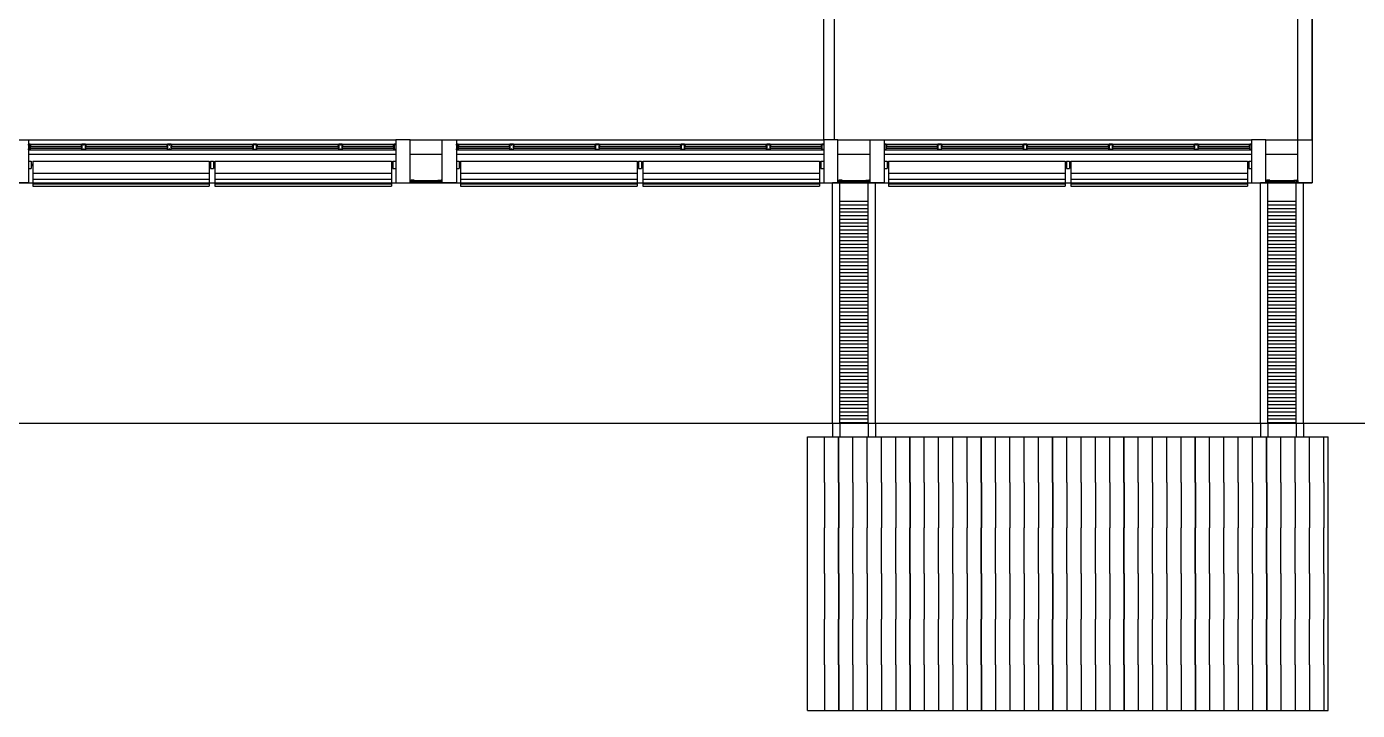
# Model space of a CAD drawing. Header units: millimetres. Extents: x 2686 to 2939, y 1294 to 1441.
# Drawn here: x 2852.3 to 2870.95, y 1324.53 to 1334.11 of the extents above; entities that cross this region are included whole.
import ezdxf

# ---------------------------------------------------------------- set-up
doc = ezdxf.new("R2010")
doc.units = ezdxf.units.MM
doc.linetypes.add('HIDDEN', pattern=[0.375, 0.25, -0.125])
for name, color, linetype in [('AR-ALV', 2, 'Continuous'), ('AR-BRISES', 1, 'Continuous'), ('AR-CALÇADA', 1, 'Continuous'), ('AR-COB VISTA 02', 1, 'Continuous'), ('AR-COB-V1', 1, 'Continuous'), ('AR-COB-V2', 1, 'Continuous'), ('AR-COB-V3', 1, 'Continuous'), ('AR-COB-V4', 1, 'Continuous'), ('AR-ESQ', 1, 'Continuous'), ('AR-ESTC', 3, 'Continuous'), ('AR-PEITORIL', 1, 'Continuous'), ('AR-PISO', 1, 'Continuous'), ('AR-PROJ', 1, 'HIDDEN'), ('BR-LINHAS', 1, 'Continuous'), ('BR-MONTANTE', 242, 'Continuous'), ('BR-PAINEL', 1, 'Continuous'), ('BR-SUPORTE', 1, 'Continuous'), ('DT-ESQ-BAGUETE-C', 1, 'Continuous'), ('DT-ESQ-MARCO-V', 1, 'Continuous'), ('DT-ESQ-PERFIL CADEIRA-C', 2, 'Continuous'), ('DT-ESQ-PERFIL CADEIRA-V', 2, 'Continuous'), ('DT-ESQ-PERFIL U-C', 2, 'Continuous'), ('DT-ESQ-VENEZIANA-C', 1, 'Continuous'), ('DT-ESQ-VENEZIANA-V', 1, 'Continuous'), ('DT-TXTMOD', 1, 'Continuous'), ('ibio', 2, 'Continuous')]:
    doc.layers.add(name, color=color, linetype=linetype)
doc.styles.add('S10', font='simplex.shx', dxfattribs={"height": 0.1})

# ---------------------------------------------------------------- blocks, each defined once
blk = doc.blocks.new('EF49-P')
at = {"layer": 'DT-ESQ-MARCO-V', "ltscale": 0.1}
for p, q in [((0.023, -0.06), (0.751, -0.06)), ((0.023, -0.14), (0.751, -0.14)), ((0.798, -0.06), (1.951, -0.06)), ((0.798, -0.14), (1.951, -0.14)), ((1.998, -0.06), (3.151, -0.06)), ((1.998, -0.14), (3.151, -0.14)), ((3.198, -0.06), (4.351, -0.06)), ((3.198, -0.14), (4.351, -0.14)), ((4.398, -0.06), (5.126, -0.06)), ((4.398, -0.14), (5.126, -0.14))]:
    blk.add_line(p, q, dxfattribs=at)
at = {"layer": 'DT-ESQ-PERFIL U-C', "ltscale": 0.1}
for points in [[(0.025, -0.123), (0.025, -0.086), (0.038, -0.086, 1), (0.038, -0.083), (0.025, -0.083), (0.025, -0.062, 0.414214), (0.023, -0.06), (0.001, -0.06, 0.414214), (0, -0.062), (0, -0.075), (0.001, -0.075), (0.001, -0.062), (0.023, -0.062), (0.023, -0.083, 0.414214), (0.025, -0.084, 0.414214), (0.023, -0.086), (0.023, -0.123), (0.023, -0.139), (0.001, -0.139), (0.001, -0.125), (0, -0.125), (0, -0.139, 0.414214), (0.001, -0.14), (0.023, -0.14, 0.414214), (0.025, -0.139)], [(0.04, -0.086), (0.026, -0.086, 0.414214), (0.025, -0.087), (0.025, -0.114, 0.414214), (0.026, -0.116), (0.04, -0.116), (0.04, -0.114), (0.026, -0.114), (0.026, -0.087), (0.04, -0.087)], [(0.75, -0.123), (0.75, -0.086), (0.737, -0.086, -1), (0.737, -0.083), (0.75, -0.083), (0.75, -0.062, -0.414214), (0.751, -0.06), (0.773, -0.06, -0.414214), (0.775, -0.062), (0.775, -0.075), (0.773, -0.075), (0.773, -0.062), (0.751, -0.062), (0.751, -0.083, -0.414214), (0.75, -0.084, -0.414214), (0.751, -0.086), (0.751, -0.123), (0.751, -0.139), (0.773, -0.139), (0.773, -0.125), (0.775, -0.125), (0.775, -0.139, -0.414214), (0.773, -0.14), (0.751, -0.14, -0.414214), (0.75, -0.139)], [(0.735, -0.086), (0.748, -0.086, -0.414214), (0.75, -0.087), (0.75, -0.114, -0.414214), (0.748, -0.116), (0.735, -0.116), (0.735, -0.114), (0.748, -0.114), (0.748, -0.087), (0.735, -0.087)], [(0.8, -0.123), (0.8, -0.086), (0.813, -0.086, 1), (0.813, -0.083), (0.8, -0.083), (0.8, -0.062, 0.414214), (0.798, -0.06), (0.776, -0.06, 0.414214), (0.775, -0.062), (0.775, -0.075), (0.776, -0.075), (0.776, -0.062), (0.798, -0.062), (0.798, -0.083, 0.414214), (0.8, -0.084, 0.414214), (0.798, -0.086), (0.798, -0.123), (0.798, -0.139), (0.776, -0.139), (0.776, -0.125), (0.775, -0.125), (0.775, -0.139, 0.414214), (0.776, -0.14), (0.798, -0.14, 0.414214), (0.8, -0.139)], [(0.815, -0.086), (0.801, -0.086, 0.414214), (0.8, -0.087), (0.8, -0.114, 0.414214), (0.801, -0.116), (0.815, -0.116), (0.815, -0.114), (0.801, -0.114), (0.801, -0.087), (0.815, -0.087)], [(1.95, -0.123), (1.95, -0.086), (1.936, -0.086, -1), (1.936, -0.083), (1.95, -0.083), (1.95, -0.062, -0.414214), (1.951, -0.06), (1.973, -0.06, -0.414214), (1.975, -0.062), (1.975, -0.075), (1.973, -0.075), (1.973, -0.062), (1.951, -0.062), (1.951, -0.083, -0.414214), (1.95, -0.084, -0.414214), (1.951, -0.086), (1.951, -0.123), (1.951, -0.139), (1.973, -0.139), (1.973, -0.125), (1.975, -0.125), (1.975, -0.139, -0.414214), (1.973, -0.14), (1.951, -0.14, -0.414214), (1.95, -0.139)], [(1.935, -0.086), (1.948, -0.086, -0.414214), (1.95, -0.087), (1.95, -0.114, -0.414214), (1.948, -0.116), (1.935, -0.116), (1.935, -0.114), (1.948, -0.114), (1.948, -0.087), (1.935, -0.087)], [(2, -0.123), (2, -0.086), (2.013, -0.086, 1), (2.013, -0.083), (2, -0.083), (2, -0.062, 0.414214), (1.998, -0.06), (1.976, -0.06, 0.414214), (1.975, -0.062), (1.975, -0.075), (1.976, -0.075), (1.976, -0.062), (1.998, -0.062), (1.998, -0.083, 0.414214), (2, -0.084, 0.414214), (1.998, -0.086), (1.998, -0.123), (1.998, -0.139), (1.976, -0.139), (1.976, -0.125), (1.975, -0.125), (1.975, -0.139, 0.414214), (1.976, -0.14), (1.998, -0.14, 0.414214), (2, -0.139)], [(2.015, -0.086), (2.001, -0.086, 0.414214), (2, -0.087), (2, -0.114, 0.414214), (2.001, -0.116), (2.015, -0.116), (2.015, -0.114), (2.001, -0.114), (2.001, -0.087), (2.015, -0.087)], [(3.15, -0.123), (3.15, -0.086), (3.136, -0.086, -1), (3.136, -0.083), (3.15, -0.083), (3.15, -0.062, -0.414214), (3.151, -0.06), (3.173, -0.06, -0.414214), (3.175, -0.062), (3.175, -0.075), (3.173, -0.075), (3.173, -0.062), (3.151, -0.062), (3.151, -0.083, -0.414214), (3.15, -0.084, -0.414214), (3.151, -0.086), (3.151, -0.123), (3.151, -0.139), (3.173, -0.139), (3.173, -0.125), (3.175, -0.125), (3.175, -0.139, -0.414214), (3.173, -0.14), (3.151, -0.14, -0.414214), (3.15, -0.139)], [(3.135, -0.086), (3.148, -0.086, -0.414214), (3.15, -0.087), (3.15, -0.114, -0.414214), (3.148, -0.116), (3.135, -0.116), (3.135, -0.114), (3.148, -0.114), (3.148, -0.087), (3.135, -0.087)], [(3.2, -0.123), (3.2, -0.086), (3.213, -0.086, 1), (3.213, -0.083), (3.2, -0.083), (3.2, -0.062, 0.414214), (3.198, -0.06), (3.176, -0.06, 0.414214), (3.175, -0.062), (3.175, -0.075), (3.176, -0.075), (3.176, -0.062), (3.198, -0.062), (3.198, -0.083, 0.414214), (3.2, -0.084, 0.414214), (3.198, -0.086), (3.198, -0.123), (3.198, -0.139), (3.176, -0.139), (3.176, -0.125), (3.175, -0.125), (3.175, -0.139, 0.414214), (3.176, -0.14), (3.198, -0.14, 0.414214), (3.2, -0.139)], [(3.215, -0.086), (3.201, -0.086, 0.414214), (3.2, -0.087), (3.2, -0.114, 0.414214), (3.201, -0.116), (3.215, -0.116), (3.215, -0.114), (3.201, -0.114), (3.201, -0.087), (3.215, -0.087)], [(4.35, -0.123), (4.35, -0.086), (4.336, -0.086, -1), (4.336, -0.083), (4.35, -0.083), (4.35, -0.062, -0.414214), (4.351, -0.06), (4.373, -0.06, -0.414214), (4.375, -0.062), (4.375, -0.075), (4.373, -0.075), (4.373, -0.062), (4.351, -0.062), (4.351, -0.083, -0.414214), (4.35, -0.084, -0.414214), (4.351, -0.086), (4.351, -0.123), (4.351, -0.139), (4.373, -0.139), (4.373, -0.125), (4.375, -0.125), (4.375, -0.139, -0.414214), (4.373, -0.14), (4.351, -0.14, -0.414214), (4.35, -0.139)], [(4.335, -0.086), (4.348, -0.086, -0.414214), (4.35, -0.087), (4.35, -0.114, -0.414214), (4.348, -0.116), (4.335, -0.116), (4.335, -0.114), (4.348, -0.114), (4.348, -0.087), (4.335, -0.087)], [(4.4, -0.123), (4.4, -0.086), (4.413, -0.086, 1), (4.413, -0.083), (4.4, -0.083), (4.4, -0.062, 0.414214), (4.398, -0.06), (4.376, -0.06, 0.414214), (4.375, -0.062), (4.375, -0.075), (4.376, -0.075), (4.376, -0.062), (4.398, -0.062), (4.398, -0.083, 0.414214), (4.4, -0.084, 0.414214), (4.398, -0.086), (4.398, -0.123), (4.398, -0.139), (4.376, -0.139), (4.376, -0.125), (4.375, -0.125), (4.375, -0.139, 0.414214), (4.376, -0.14), (4.398, -0.14, 0.414214), (4.4, -0.139)], [(4.415, -0.086), (4.401, -0.086, 0.414214), (4.4, -0.087), (4.4, -0.114, 0.414214), (4.401, -0.116), (4.415, -0.116), (4.415, -0.114), (4.401, -0.114), (4.401, -0.087), (4.415, -0.087)], [(5.125, -0.123), (5.125, -0.086), (5.111, -0.086, -1), (5.111, -0.083), (5.125, -0.083), (5.125, -0.062, -0.414214), (5.126, -0.06), (5.148, -0.06, -0.414214), (5.15, -0.062), (5.15, -0.075), (5.148, -0.075), (5.148, -0.062), (5.126, -0.062), (5.126, -0.083, -0.414214), (5.125, -0.084, -0.414214), (5.126, -0.086), (5.126, -0.123), (5.126, -0.139), (5.148, -0.139), (5.148, -0.125), (5.15, -0.125), (5.15, -0.139, -0.414214), (5.148, -0.14), (5.126, -0.14, -0.414214), (5.125, -0.139)], [(5.11, -0.086), (5.123, -0.086, -0.414214), (5.125, -0.087), (5.125, -0.114, -0.414214), (5.123, -0.116), (5.11, -0.116), (5.11, -0.114), (5.123, -0.114), (5.123, -0.087), (5.11, -0.087)]]:
    blk.add_lwpolyline(points, format="xyb", close=True, dxfattribs=at)
for points in [[(0.025, -0.084), (0.038, -0.084)], [(0.75, -0.084), (0.737, -0.084)], [(0.8, -0.084), (0.813, -0.084)], [(1.95, -0.084), (1.936, -0.084)], [(2, -0.084), (2.013, -0.084)], [(3.15, -0.084), (3.136, -0.084)], [(3.2, -0.084), (3.213, -0.084)], [(4.35, -0.084), (4.336, -0.084)], [(4.4, -0.084), (4.413, -0.084)], [(5.125, -0.084), (5.111, -0.084)]]:
    blk.add_lwpolyline(points, dxfattribs=at)
at = {"layer": 'DT-ESQ-VENEZIANA-C', "ltscale": 0.1}
for p, q in [((0.026, -0.113), (0.748, -0.113)), ((0.026, -0.114), (0.748, -0.114)), ((0.801, -0.113), (1.948, -0.113)), ((0.801, -0.114), (1.948, -0.114)), ((2.001, -0.113), (3.148, -0.113)), ((2.001, -0.114), (3.148, -0.114)), ((3.201, -0.113), (4.348, -0.113)), ((3.201, -0.114), (4.348, -0.114)), ((4.401, -0.113), (5.123, -0.113)), ((4.401, -0.114), (5.123, -0.114))]:
    blk.add_line(p, q, dxfattribs=at)
at = {"layer": 'DT-ESQ-VENEZIANA-V', "ltscale": 0.1}
for p, q in [((0.026, -0.087), (0.748, -0.087)), ((0.801, -0.087), (1.948, -0.087)), ((2.001, -0.087), (3.148, -0.087)), ((3.201, -0.087), (4.348, -0.087)), ((4.401, -0.087), (5.123, -0.087))]:
    blk.add_line(p, q, dxfattribs=at)
at = {"layer": 'DT-TXTMOD', "ltscale": 0.1, "style": 'S10', "flags": 3}
for tag, p in [('M01', (0.025, -0.28)), ('M02', (0.325, -0.28)), ('M03', (0.627, -0.28)), ('M04', (0.929, -0.28)), ('M05', (1.231, -0.28)), ('M06', (1.532, -0.28)), ('M07', (1.834, -0.28)), ('M08', (2.136, -0.28)), ('M09', (2.438, -0.28)), ('M10', (2.739, -0.28)), ('M11', (3.041, -0.28)), ('M12', (3.343, -0.28)), ('M13', (3.645, -0.28)), ('M14', (3.946, -0.28)), ('M15', (4.248, -0.28)), ('M16', (4.55, -0.28)), ('M17', (4.852, -0.28))]:
    blk.add_attdef(tag, p, '', height=0.1, dxfattribs=at)
blk = doc.blocks.new('BR-MODULO1')
at = {"layer": 'BR-LINHAS'}
for p, q in [((0.06, -0.265), (2.535, -0.265)), ((0.06, -0.352), (2.535, -0.352)), ((2.615, -0.265), (5.09, -0.265)), ((2.615, -0.352), (5.09, -0.352)), ((0.06, -0.415), (2.535, -0.415)), ((2.615, -0.415), (5.09, -0.415))]:
    blk.add_line(p, q, dxfattribs=at)
at = {"layer": 'BR-MONTANTE'}
for p, q in [((0, -0.1), (0, -0.2)), ((0, -0.1), (0.04, -0.1)), ((0.04, -0.1), (0.04, -0.2)), ((2.555, -0.1), (2.595, -0.1)), ((2.555, -0.1), (2.555, -0.2)), ((2.595, -0.1), (2.595, -0.2)), ((5.11, -0.1), (5.11, -0.2)), ((5.11, -0.1), (5.15, -0.1)), ((5.15, -0.1), (5.15, -0.2)), ((0, -0.2), (0.04, -0.2)), ((2.555, -0.2), (2.595, -0.2)), ((5.11, -0.2), (5.15, -0.2))]:
    blk.add_line(p, q, dxfattribs=at)
at = {"layer": 'BR-PAINEL'}
for p, q in [((0.06, -0.1), (2.535, -0.1)), ((0.06, -0.1), (0.06, -0.45)), ((2.535, -0.1), (2.535, -0.45)), ((2.615, -0.1), (2.615, -0.45)), ((2.615, -0.1), (5.09, -0.1)), ((5.09, -0.1), (5.09, -0.45)), ((0.06, -0.45), (2.535, -0.45)), ((2.615, -0.45), (5.09, -0.45))]:
    blk.add_line(p, q, dxfattribs=at)
at = {"layer": 'BR-SUPORTE'}
for p, q in [((0.04, -0.14), (0.06, -0.14)), ((0.04, -0.16), (0.06, -0.16)), ((0.05, -0.14), (0.05, -0.16)), ((2.535, -0.14), (2.555, -0.14)), ((2.535, -0.16), (2.555, -0.16)), ((2.545, -0.14), (2.545, -0.16)), ((2.615, -0.14), (2.595, -0.14)), ((2.615, -0.16), (2.595, -0.16)), ((2.605, -0.14), (2.605, -0.16)), ((5.09, -0.14), (5.11, -0.14)), ((5.09, -0.16), (5.11, -0.16)), ((5.1, -0.14), (5.1, -0.16))]:
    blk.add_line(p, q, dxfattribs=at)
blk = doc.blocks.new('EF01C-P')
at = {"layer": 'DT-ESQ-BAGUETE-C', "ltscale": 0.1}
for points in [[(0.002, 0.035), (0.015, 0.035), (0.015, 0.033), (0.002, 0.033), (0.002, 0.005), (0.015, 0.005), (0.015, 0.004), (0.002, 0.004, -0.414214), (0, 0.005), (0, 0.033, -0.414214)], [(0.448, 0.035), (0.435, 0.035), (0.435, 0.033), (0.448, 0.033), (0.448, 0.005), (0.435, 0.005), (0.435, 0.004), (0.448, 0.004, 0.414214), (0.45, 0.005), (0.45, 0.033, 0.414214)]]:
    blk.add_lwpolyline(points, format="xyb", close=True, dxfattribs=at)
at = {"layer": 'DT-ESQ-PERFIL CADEIRA-C', "ltscale": 0.1}
for points in [[(0.01, 0.002), (0.01, 0.003), (0.002, 0.003, 1), (0.002, 0), (0.015, 0, 0.414214), (0.016, 0.002), (0.016, 0.033), (0.043, 0.033)], [(0.043, 0.006), (0.018, 0.006), (0.018, 0.016), (0.016, 0.016), (0.016, 0.006, 0.414214), (0.018, 0.005), (0.043, 0.005), (0.056, 0.005, 1), (0.056, 0.008), (0.043, 0.008), (0.043, 0.02), (0.043, 0.032), (0.056, 0.032, 1), (0.056, 0.035), (0.043, 0.035), (0.016, 0.035, 0.414214), (0.015, 0.033), (0.015, 0.002), (0.002, 0.002)], [(0.041, 0.02), (0.041, 0.032, -0.414214), (0.043, 0.033), (0.056, 0.033)], [(0.041, 0.02), (0.041, 0.008, 0.414214), (0.043, 0.006), (0.056, 0.006)], [(0.407, 0.006), (0.432, 0.006), (0.432, 0.016), (0.433, 0.016), (0.433, 0.006, -0.414214), (0.432, 0.005), (0.407, 0.005), (0.394, 0.005, -1), (0.394, 0.008), (0.407, 0.008), (0.407, 0.02), (0.407, 0.032), (0.394, 0.032, -1), (0.394, 0.035), (0.407, 0.035), (0.433, 0.035, -0.414214), (0.435, 0.033), (0.435, 0.002), (0.448, 0.002)], [(0.408, 0.02), (0.408, 0.032, 0.414214), (0.407, 0.033), (0.394, 0.033)], [(0.408, 0.02), (0.408, 0.008, -0.414214), (0.407, 0.006), (0.394, 0.006)], [(0.44, 0.002), (0.44, 0.003), (0.448, 0.003, -1), (0.448, 0), (0.435, 0, -0.414214), (0.433, 0.002), (0.433, 0.033), (0.407, 0.033)]]:
    blk.add_lwpolyline(points, format="xyb", dxfattribs=at)
at = {"layer": 'DT-ESQ-PERFIL CADEIRA-V', "ltscale": 0.1}
blk.add_line((0.015, 0), (0.435, 0), dxfattribs=at)
at = {"layer": 'DT-ESQ-VENEZIANA-C', "ltscale": 0.1}
for p, q in [((0.043, 0.011), (0.407, 0.011)), ((0.043, 0.009), (0.407, 0.009))]:
    blk.add_line(p, q, dxfattribs=at)
at = {"layer": 'DT-ESQ-VENEZIANA-V', "ltscale": 0.1}
blk.add_line((0.043, 0.031), (0.407, 0.031), dxfattribs=at)
at = {"layer": 'DT-TXTMOD', "ltscale": 0.1, "style": 'S10', "flags": 3}
blk.add_attdef('EF01C', (0.021, -0.14), '', height=0.1, dxfattribs=at)
blk = doc.blocks.new('DT-GS-COBERTURA1')
at = {"layer": 'AR-COB VISTA 02', "color": 2}
for p, q in [((80.299, -94.199), (80.299, -93.56)), ((80.499, -94.199), (80.499, -93.56)), ((80.699, -94.199), (80.699, -93.56)), ((80.899, -94.199), (80.899, -93.56)), ((81.099, -94.199), (81.099, -93.56)), ((81.299, -94.199), (81.299, -93.56)), ((81.499, -94.199), (81.499, -93.56)), ((81.699, -94.199), (81.699, -93.56)), ((81.899, -94.199), (81.899, -93.56)), ((82.099, -94.199), (82.099, -93.56)), ((82.299, -94.199), (82.299, -93.56)), ((82.499, -94.199), (82.499, -93.56)), ((82.699, -94.199), (82.699, -93.56)), ((82.899, -94.199), (82.899, -93.56)), ((83.099, -94.199), (83.099, -93.56)), ((83.299, -94.199), (83.299, -93.56)), ((83.299, -94.199), (83.299, -93.56)), ((83.499, -94.199), (83.499, -93.56)), ((83.699, -94.199), (83.699, -93.56)), ((83.899, -94.199), (83.899, -93.56)), ((84.099, -94.199), (84.099, -93.56)), ((84.299, -94.199), (84.299, -93.56)), ((84.499, -94.199), (84.499, -93.56)), ((84.699, -94.199), (84.699, -93.56)), ((84.899, -94.199), (84.899, -93.56)), ((85.099, -94.199), (85.099, -93.56)), ((85.299, -94.199), (85.299, -93.56)), ((85.499, -94.199), (85.499, -93.56)), ((85.699, -94.199), (85.699, -93.56)), ((85.899, -94.199), (85.899, -93.56)), ((86.099, -94.199), (86.099, -93.56)), ((86.299, -94.199), (86.299, -93.56)), ((86.499, -94.199), (86.499, -93.56)), ((86.699, -94.199), (86.699, -93.56)), ((86.899, -94.199), (86.899, -93.56)), ((87.099, -94.199), (87.099, -93.56)), ((87.299, -94.199), (87.299, -93.56)), ((80.299, -96.755), (80.299, -97.394)), ((80.499, -96.755), (80.499, -97.394)), ((80.699, -96.755), (80.699, -97.394)), ((80.899, -96.755), (80.899, -97.394)), ((81.099, -96.755), (81.099, -97.394)), ((81.299, -96.755), (81.299, -97.394)), ((81.499, -96.755), (81.499, -97.394)), ((81.699, -96.755), (81.699, -97.394)), ((81.899, -96.755), (81.899, -97.394)), ((82.099, -96.755), (82.099, -97.394)), ((82.299, -96.755), (82.299, -97.394)), ((82.499, -96.755), (82.499, -97.394)), ((82.699, -96.755), (82.699, -97.394)), ((82.899, -96.755), (82.899, -97.394)), ((83.099, -96.755), (83.099, -97.394)), ((83.299, -96.755), (83.299, -97.394)), ((83.299, -96.755), (83.299, -97.394)), ((83.499, -96.755), (83.499, -97.394)), ((83.699, -96.755), (83.699, -97.394)), ((83.899, -96.755), (83.899, -97.394)), ((84.099, -96.755), (84.099, -97.394)), ((84.299, -96.755), (84.299, -97.394)), ((84.499, -96.755), (84.499, -97.394)), ((84.699, -96.755), (84.699, -97.394)), ((84.899, -96.755), (84.899, -97.394)), ((85.099, -96.755), (85.099, -97.394)), ((85.299, -96.755), (85.299, -97.394)), ((85.499, -96.755), (85.499, -97.394)), ((85.699, -96.755), (85.699, -97.394)), ((85.899, -96.755), (85.899, -97.394)), ((86.099, -96.755), (86.099, -97.394)), ((86.299, -96.755), (86.299, -97.394)), ((86.499, -96.755), (86.499, -97.394)), ((86.699, -96.755), (86.699, -97.394)), ((86.899, -96.755), (86.899, -97.394)), ((87.099, -96.755), (87.099, -97.394)), ((87.299, -96.755), (87.299, -97.394))]:
    blk.add_line(p, q, dxfattribs=at)
at = {"layer": 'AR-COB VISTA 02'}
for p, q in [((83.299, -94.199), (83.299, -94.838)), ((83.299, -96.755), (83.299, -96.116))]:
    blk.add_line(p, q, dxfattribs=at)
at = {"layer": 'AR-COB-V1'}
for p, q in [((80.063, -93.56), (87.363, -93.56)), ((80.063, -97.394), (87.363, -97.394))]:
    blk.add_line(p, q, dxfattribs=at)
at = {"layer": 'AR-COB-V2'}
for p, q in [((80.063, -97.394), (80.063, -93.56)), ((87.363, -97.394), (87.363, -93.56))]:
    blk.add_line(p, q, dxfattribs=at)
at = {"layer": 'AR-COB-V3'}
for p, q in [((80.299, -94.199), (80.299, -94.838)), ((80.499, -94.199), (80.499, -94.838)), ((80.699, -94.199), (80.699, -94.838)), ((80.899, -94.199), (80.899, -94.838)), ((81.099, -94.199), (81.099, -94.838)), ((81.299, -94.199), (81.299, -94.838)), ((81.499, -94.199), (81.499, -94.838)), ((81.699, -94.199), (81.699, -94.838)), ((81.899, -94.199), (81.899, -94.838)), ((82.099, -94.199), (82.099, -94.838)), ((82.299, -94.199), (82.299, -94.838)), ((82.499, -94.199), (82.499, -94.838)), ((82.699, -94.199), (82.699, -94.838)), ((82.899, -94.199), (82.899, -94.838)), ((83.099, -94.199), (83.099, -94.838)), ((83.299, -94.199), (83.299, -94.838)), ((83.499, -94.199), (83.499, -94.838)), ((83.699, -94.199), (83.699, -94.838)), ((83.899, -94.199), (83.899, -94.838)), ((84.099, -94.199), (84.099, -94.838)), ((84.299, -94.199), (84.299, -94.838)), ((84.499, -94.199), (84.499, -94.838)), ((84.699, -94.199), (84.699, -94.838)), ((84.899, -94.199), (84.899, -94.838)), ((85.099, -94.199), (85.099, -94.838)), ((85.299, -94.199), (85.299, -94.838)), ((85.499, -94.199), (85.499, -94.838)), ((85.699, -94.199), (85.699, -94.838)), ((85.899, -94.199), (85.899, -94.838)), ((86.099, -94.199), (86.099, -94.838)), ((86.299, -94.199), (86.299, -94.838)), ((86.499, -94.199), (86.499, -94.838)), ((86.699, -94.199), (86.699, -94.838)), ((86.899, -94.199), (86.899, -94.838)), ((87.099, -94.199), (87.099, -94.838)), ((87.299, -94.199), (87.299, -94.838)), ((80.299, -96.755), (80.299, -96.116)), ((80.499, -96.755), (80.499, -96.116)), ((80.699, -96.755), (80.699, -96.116)), ((80.899, -96.755), (80.899, -96.116)), ((81.099, -96.755), (81.099, -96.116)), ((81.299, -96.755), (81.299, -96.116)), ((81.499, -96.755), (81.499, -96.116)), ((81.699, -96.755), (81.699, -96.116)), ((81.899, -96.755), (81.899, -96.116)), ((82.099, -96.755), (82.099, -96.116)), ((82.299, -96.755), (82.299, -96.116)), ((82.499, -96.755), (82.499, -96.116)), ((82.699, -96.755), (82.699, -96.116)), ((82.899, -96.755), (82.899, -96.116)), ((83.099, -96.755), (83.099, -96.116)), ((83.299, -96.755), (83.299, -96.116)), ((83.499, -96.755), (83.499, -96.116)), ((83.699, -96.755), (83.699, -96.116)), ((83.899, -96.755), (83.899, -96.116)), ((84.099, -96.755), (84.099, -96.116)), ((84.299, -96.755), (84.299, -96.116)), ((84.499, -96.755), (84.499, -96.116)), ((84.699, -96.755), (84.699, -96.116)), ((84.899, -96.755), (84.899, -96.116)), ((85.099, -96.755), (85.099, -96.116)), ((85.299, -96.755), (85.299, -96.116)), ((85.499, -96.755), (85.499, -96.116)), ((85.699, -96.755), (85.699, -96.116)), ((85.899, -96.755), (85.899, -96.116)), ((86.099, -96.755), (86.099, -96.116)), ((86.299, -96.755), (86.299, -96.116)), ((86.499, -96.755), (86.499, -96.116)), ((86.699, -96.755), (86.699, -96.116)), ((86.899, -96.755), (86.899, -96.116)), ((87.099, -96.755), (87.099, -96.116)), ((87.299, -96.755), (87.299, -96.116))]:
    blk.add_line(p, q, dxfattribs=at)
at = {"layer": 'AR-COB-V4'}
for p, q in [((80.299, -95.477), (80.299, -94.838)), ((80.499, -95.477), (80.499, -94.838)), ((80.699, -95.477), (80.699, -94.838)), ((80.899, -95.477), (80.899, -94.838)), ((81.099, -95.477), (81.099, -94.838)), ((81.299, -95.477), (81.299, -94.838)), ((81.499, -95.477), (81.499, -94.838)), ((81.699, -95.477), (81.699, -94.838)), ((81.899, -95.477), (81.899, -94.838)), ((82.099, -95.477), (82.099, -94.838)), ((82.299, -95.477), (82.299, -94.838)), ((82.499, -95.477), (82.499, -94.838)), ((82.699, -95.477), (82.699, -94.838)), ((82.899, -95.477), (82.899, -94.838)), ((83.099, -95.477), (83.099, -94.838)), ((83.299, -95.477), (83.299, -94.838)), ((83.299, -95.477), (83.299, -94.838)), ((83.499, -95.477), (83.499, -94.838)), ((83.699, -95.477), (83.699, -94.838)), ((83.899, -95.477), (83.899, -94.838)), ((84.099, -95.477), (84.099, -94.838)), ((84.299, -95.477), (84.299, -94.838)), ((84.499, -95.477), (84.499, -94.838)), ((84.699, -95.477), (84.699, -94.838)), ((84.899, -95.477), (84.899, -94.838)), ((85.099, -95.477), (85.099, -94.838)), ((85.299, -95.477), (85.299, -94.838)), ((85.499, -95.477), (85.499, -94.838)), ((85.699, -95.477), (85.699, -94.838)), ((85.899, -95.477), (85.899, -94.838)), ((86.099, -95.477), (86.099, -94.838)), ((86.299, -95.477), (86.299, -94.838)), ((86.499, -95.477), (86.499, -94.838)), ((86.699, -95.477), (86.699, -94.838)), ((86.899, -95.477), (86.899, -94.838)), ((87.099, -95.477), (87.099, -94.838)), ((87.299, -95.477), (87.299, -94.838)), ((80.299, -95.477), (80.299, -96.116)), ((80.499, -95.477), (80.499, -96.116)), ((80.699, -95.477), (80.699, -96.116)), ((80.899, -95.477), (80.899, -96.116)), ((81.099, -95.477), (81.099, -96.116)), ((81.299, -95.477), (81.299, -96.116)), ((81.499, -95.477), (81.499, -96.116)), ((81.699, -95.477), (81.699, -96.116)), ((81.899, -95.477), (81.899, -96.116)), ((82.099, -95.477), (82.099, -96.116)), ((82.299, -95.477), (82.299, -96.116)), ((82.499, -95.477), (82.499, -96.116)), ((82.699, -95.477), (82.699, -96.116)), ((82.899, -95.477), (82.899, -96.116)), ((83.099, -95.477), (83.099, -96.116)), ((83.299, -95.477), (83.299, -96.116)), ((83.299, -95.477), (83.299, -96.116)), ((83.499, -95.477), (83.499, -96.116)), ((83.699, -95.477), (83.699, -96.116)), ((83.899, -95.477), (83.899, -96.116)), ((84.099, -95.477), (84.099, -96.116)), ((84.299, -95.477), (84.299, -96.116)), ((84.499, -95.477), (84.499, -96.116)), ((84.699, -95.477), (84.699, -96.116)), ((84.899, -95.477), (84.899, -96.116)), ((85.099, -95.477), (85.099, -96.116)), ((85.299, -95.477), (85.299, -96.116)), ((85.499, -95.477), (85.499, -96.116)), ((85.699, -95.477), (85.699, -96.116)), ((85.899, -95.477), (85.899, -96.116)), ((86.099, -95.477), (86.099, -96.116)), ((86.299, -95.477), (86.299, -96.116)), ((86.499, -95.477), (86.499, -96.116)), ((86.699, -95.477), (86.699, -96.116)), ((86.899, -95.477), (86.899, -96.116)), ((87.099, -95.477), (87.099, -96.116)), ((87.299, -95.477), (87.299, -96.116))]:
    blk.add_line(p, q, dxfattribs=at)
at = {"layer": 'AR-PISO', "linetype": 'Continuous'}
for p, q in [((81.013, -90), (80.413, -90)), ((80.413, -93.369), (80.413, -90)), ((80.513, -93.369), (80.513, -90)), ((80.913, -93.369), (80.913, -90)), ((81.013, -93.369), (81.013, -90)), ((87.013, -90), (86.413, -90)), ((86.413, -93.369), (86.413, -90)), ((86.513, -93.369), (86.513, -90)), ((86.913, -93.369), (86.913, -90)), ((87.013, -93.369), (87.013, -90)), ((80.513, -90.26), (80.913, -90.26)), ((86.513, -90.26), (86.913, -90.26)), ((80.513, -90.31), (80.913, -90.31)), ((80.513, -90.36), (80.913, -90.36)), ((80.513, -90.41), (80.913, -90.41)), ((80.513, -90.46), (80.913, -90.46)), ((86.513, -90.31), (86.913, -90.31)), ((86.513, -90.36), (86.913, -90.36)), ((86.513, -90.41), (86.913, -90.41)), ((86.513, -90.46), (86.913, -90.46)), ((80.513, -90.51), (80.913, -90.51)), ((80.513, -90.56), (80.913, -90.56)), ((80.513, -90.61), (80.913, -90.61)), ((80.513, -90.66), (80.913, -90.66)), ((86.513, -90.51), (86.913, -90.51)), ((86.513, -90.56), (86.913, -90.56)), ((86.513, -90.61), (86.913, -90.61)), ((86.513, -90.66), (86.913, -90.66)), ((80.513, -90.71), (80.913, -90.71)), ((80.513, -90.76), (80.913, -90.76)), ((80.513, -90.81), (80.913, -90.81)), ((80.513, -90.86), (80.913, -90.86)), ((86.513, -90.71), (86.913, -90.71)), ((86.513, -90.76), (86.913, -90.76)), ((86.513, -90.81), (86.913, -90.81)), ((86.513, -90.86), (86.913, -90.86)), ((80.513, -90.91), (80.913, -90.91)), ((80.513, -90.96), (80.913, -90.96)), ((80.513, -91.01), (80.913, -91.01)), ((86.513, -90.91), (86.913, -90.91)), ((86.513, -90.96), (86.913, -90.96)), ((86.513, -91.01), (86.913, -91.01)), ((80.513, -91.06), (80.913, -91.06)), ((80.513, -91.11), (80.913, -91.11)), ((80.513, -91.16), (80.913, -91.16)), ((80.513, -91.21), (80.913, -91.21)), ((86.513, -91.06), (86.913, -91.06)), ((86.513, -91.11), (86.913, -91.11)), ((86.513, -91.16), (86.913, -91.16)), ((86.513, -91.21), (86.913, -91.21)), ((80.513, -91.26), (80.913, -91.26)), ((80.513, -91.31), (80.913, -91.31)), ((80.513, -91.36), (80.913, -91.36)), ((80.513, -91.41), (80.913, -91.41)), ((86.513, -91.26), (86.913, -91.26)), ((86.513, -91.31), (86.913, -91.31)), ((86.513, -91.36), (86.913, -91.36)), ((86.513, -91.41), (86.913, -91.41)), ((80.513, -91.46), (80.913, -91.46)), ((80.513, -91.51), (80.913, -91.51)), ((80.513, -91.56), (80.913, -91.56)), ((80.513, -91.61), (80.913, -91.61)), ((86.513, -91.46), (86.913, -91.46)), ((86.513, -91.51), (86.913, -91.51)), ((86.513, -91.56), (86.913, -91.56)), ((86.513, -91.61), (86.913, -91.61)), ((80.513, -91.66), (80.913, -91.66)), ((80.513, -91.71), (80.913, -91.71)), ((80.513, -91.76), (80.913, -91.76)), ((86.513, -91.66), (86.913, -91.66)), ((86.513, -91.71), (86.913, -91.71)), ((86.513, -91.76), (86.913, -91.76)), ((80.513, -91.81), (80.913, -91.81)), ((80.513, -91.86), (80.913, -91.86)), ((80.513, -91.91), (80.913, -91.91)), ((80.513, -91.96), (80.913, -91.96)), ((86.513, -91.81), (86.913, -91.81)), ((86.513, -91.86), (86.913, -91.86)), ((86.513, -91.91), (86.913, -91.91)), ((86.513, -91.96), (86.913, -91.96)), ((80.513, -92.01), (80.913, -92.01)), ((80.513, -92.06), (80.913, -92.06)), ((80.513, -92.11), (80.913, -92.11)), ((80.513, -92.16), (80.913, -92.16)), ((86.513, -92.01), (86.913, -92.01)), ((86.513, -92.06), (86.913, -92.06)), ((86.513, -92.11), (86.913, -92.11)), ((86.513, -92.16), (86.913, -92.16)), ((80.513, -92.21), (80.913, -92.21)), ((80.513, -92.26), (80.913, -92.26)), ((80.513, -92.31), (80.913, -92.31)), ((86.513, -92.21), (86.913, -92.21)), ((86.513, -92.26), (86.913, -92.26)), ((86.513, -92.31), (86.913, -92.31)), ((80.513, -92.36), (80.913, -92.36)), ((80.513, -92.41), (80.913, -92.41)), ((80.513, -92.46), (80.913, -92.46)), ((80.513, -92.51), (80.913, -92.51)), ((86.513, -92.36), (86.913, -92.36)), ((86.513, -92.41), (86.913, -92.41)), ((86.513, -92.46), (86.913, -92.46)), ((86.513, -92.51), (86.913, -92.51)), ((80.513, -92.56), (80.913, -92.56)), ((80.513, -92.61), (80.913, -92.61)), ((80.513, -92.66), (80.913, -92.66)), ((80.513, -92.66), (80.913, -92.66)), ((80.513, -92.71), (80.913, -92.71)), ((80.513, -92.71), (80.913, -92.71)), ((86.513, -92.56), (86.913, -92.56)), ((86.513, -92.61), (86.913, -92.61)), ((86.513, -92.66), (86.913, -92.66)), ((86.513, -92.66), (86.913, -92.66)), ((86.513, -92.71), (86.913, -92.71)), ((86.513, -92.71), (86.913, -92.71)), ((80.513, -92.76), (80.913, -92.76)), ((80.513, -92.81), (80.913, -92.81)), ((80.513, -92.86), (80.913, -92.86)), ((80.513, -92.91), (80.913, -92.91)), ((86.513, -92.76), (86.913, -92.76)), ((86.513, -92.81), (86.913, -92.81)), ((86.513, -92.86), (86.913, -92.86)), ((86.513, -92.91), (86.913, -92.91)), ((80.513, -92.96), (80.913, -92.96)), ((80.513, -93.01), (80.913, -93.01)), ((80.513, -93.06), (80.913, -93.06)), ((86.513, -92.96), (86.913, -92.96)), ((86.513, -93.01), (86.913, -93.01)), ((86.513, -93.06), (86.913, -93.06)), ((80.513, -93.11), (80.913, -93.11)), ((80.513, -93.16), (80.913, -93.16)), ((80.513, -93.21), (80.913, -93.21)), ((80.513, -93.26), (80.913, -93.26)), ((86.513, -93.11), (86.913, -93.11)), ((86.513, -93.16), (86.913, -93.16)), ((86.513, -93.21), (86.913, -93.21)), ((86.513, -93.26), (86.913, -93.26)), ((80.513, -93.31), (80.913, -93.31)), ((80.513, -93.36), (80.913, -93.36)), ((86.513, -93.31), (86.913, -93.31)), ((86.513, -93.36), (86.913, -93.36))]:
    blk.add_line(p, q, dxfattribs=at)
at = {"layer": 'AR-PROJ'}
for p, q in [((80.413, -93.369), (80.413, -93.56)), ((80.513, -93.369), (80.513, -93.56)), ((80.913, -93.369), (80.913, -93.56)), ((81.013, -93.369), (81.013, -93.56)), ((86.413, -93.369), (86.413, -93.56)), ((86.513, -93.369), (86.513, -93.56)), ((86.913, -93.369), (86.913, -93.56)), ((87.013, -93.369), (87.013, -93.56))]:
    blk.add_line(p, q, dxfattribs=at)

msp = doc.modelspace()

# ---------------------------------------------------------------- linework, layer by layer
at = {"layer": 'AR-ALV'}
for p, q in [((2863.471, 1332.525), (2863.471, 1340.85)), ((2863.621, 1332.525), (2863.621, 1340.85)), ((2870.121, 1332.525), (2870.121, 1340.85)), ((2870.321, 1332.525), (2870.321, 1340.85)), ((2857.671, 1332.525), (2858.121, 1332.525)), ((2863.671, 1332.525), (2864.121, 1332.525)), ((2869.671, 1332.525), (2870.121, 1332.525)), ((2857.671, 1332.325), (2858.121, 1332.325)), ((2863.671, 1332.325), (2864.121, 1332.325)), ((2869.671, 1332.325), (2870.121, 1332.325))]:
    msp.add_line(p, q, dxfattribs=at)
at = {"layer": 'AR-CALÇADA'}
msp.add_line((2840.546, 1328.556), (2874.475, 1328.556), dxfattribs=at)
at = {"layer": 'AR-COB VISTA 02'}
for p, q in [((2863.481, 1327.726), (2863.481, 1328.365)), ((2863.681, 1327.726), (2863.681, 1328.365)), ((2863.881, 1327.726), (2863.881, 1328.365)), ((2864.081, 1327.726), (2864.081, 1328.365)), ((2864.281, 1327.726), (2864.281, 1328.365)), ((2864.481, 1327.726), (2864.481, 1328.365)), ((2864.681, 1327.726), (2864.681, 1328.365)), ((2864.881, 1327.726), (2864.881, 1328.365)), ((2865.081, 1327.726), (2865.081, 1328.365)), ((2865.281, 1327.726), (2865.281, 1328.365)), ((2865.481, 1327.726), (2865.481, 1328.365)), ((2865.681, 1327.726), (2865.681, 1328.365)), ((2865.881, 1327.726), (2865.881, 1328.365)), ((2866.081, 1327.726), (2866.081, 1328.365)), ((2866.281, 1327.726), (2866.281, 1328.365)), ((2866.481, 1327.726), (2866.481, 1328.365)), ((2866.481, 1327.726), (2866.481, 1328.365)), ((2866.681, 1327.726), (2866.681, 1328.365)), ((2866.881, 1327.726), (2866.881, 1328.365)), ((2867.081, 1327.726), (2867.081, 1328.365)), ((2867.281, 1327.726), (2867.281, 1328.365)), ((2867.481, 1327.726), (2867.481, 1328.365)), ((2867.681, 1327.726), (2867.681, 1328.365)), ((2867.881, 1327.726), (2867.881, 1328.365)), ((2868.081, 1327.726), (2868.081, 1328.365)), ((2868.281, 1327.726), (2868.281, 1328.365)), ((2868.481, 1327.726), (2868.481, 1328.365)), ((2868.681, 1327.726), (2868.681, 1328.365)), ((2868.881, 1327.726), (2868.881, 1328.365)), ((2869.081, 1327.726), (2869.081, 1328.365)), ((2869.281, 1327.726), (2869.281, 1328.365)), ((2869.481, 1327.726), (2869.481, 1328.365)), ((2869.681, 1327.726), (2869.681, 1328.365)), ((2869.881, 1327.726), (2869.881, 1328.365)), ((2870.081, 1327.726), (2870.081, 1328.365)), ((2870.281, 1327.726), (2870.281, 1328.365)), ((2870.481, 1327.726), (2870.481, 1328.365)), ((2866.481, 1327.726), (2866.481, 1327.087)), ((2866.481, 1325.17), (2866.481, 1325.809)), ((2863.481, 1325.17), (2863.481, 1324.531)), ((2863.681, 1325.17), (2863.681, 1324.531)), ((2863.881, 1325.17), (2863.881, 1324.531)), ((2864.081, 1325.17), (2864.081, 1324.531)), ((2864.281, 1325.17), (2864.281, 1324.531)), ((2864.481, 1325.17), (2864.481, 1324.531)), ((2864.681, 1325.17), (2864.681, 1324.531)), ((2864.881, 1325.17), (2864.881, 1324.531)), ((2865.081, 1325.17), (2865.081, 1324.531)), ((2865.281, 1325.17), (2865.281, 1324.531)), ((2865.481, 1325.17), (2865.481, 1324.531)), ((2865.681, 1325.17), (2865.681, 1324.531)), ((2865.881, 1325.17), (2865.881, 1324.531)), ((2866.081, 1325.17), (2866.081, 1324.531)), ((2866.281, 1325.17), (2866.281, 1324.531)), ((2866.481, 1325.17), (2866.481, 1324.531)), ((2866.481, 1325.17), (2866.481, 1324.531)), ((2866.681, 1325.17), (2866.681, 1324.531)), ((2866.881, 1325.17), (2866.881, 1324.531)), ((2867.081, 1325.17), (2867.081, 1324.531)), ((2867.281, 1325.17), (2867.281, 1324.531)), ((2867.481, 1325.17), (2867.481, 1324.531)), ((2867.681, 1325.17), (2867.681, 1324.531)), ((2867.881, 1325.17), (2867.881, 1324.531)), ((2868.081, 1325.17), (2868.081, 1324.531)), ((2868.281, 1325.17), (2868.281, 1324.531)), ((2868.481, 1325.17), (2868.481, 1324.531)), ((2868.681, 1325.17), (2868.681, 1324.531)), ((2868.881, 1325.17), (2868.881, 1324.531)), ((2869.081, 1325.17), (2869.081, 1324.531)), ((2869.281, 1325.17), (2869.281, 1324.531)), ((2869.481, 1325.17), (2869.481, 1324.531)), ((2869.681, 1325.17), (2869.681, 1324.531)), ((2869.881, 1325.17), (2869.881, 1324.531)), ((2870.081, 1325.17), (2870.081, 1324.531)), ((2870.281, 1325.17), (2870.281, 1324.531)), ((2870.481, 1325.17), (2870.481, 1324.531))]:
    msp.add_line(p, q, dxfattribs=at)
at = {"layer": 'AR-COB-V1'}
for p, q in [((2863.246, 1328.365), (2870.546, 1328.365)), ((2863.246, 1324.531), (2870.546, 1324.531))]:
    msp.add_line(p, q, dxfattribs=at)
at = {"layer": 'AR-COB-V2'}
for p, q in [((2863.246, 1324.531), (2863.246, 1328.365)), ((2870.546, 1324.531), (2870.546, 1328.365))]:
    msp.add_line(p, q, dxfattribs=at)
at = {"layer": 'AR-COB-V3'}
for p, q in [((2863.481, 1327.726), (2863.481, 1327.087)), ((2863.681, 1327.726), (2863.681, 1327.087)), ((2863.881, 1327.726), (2863.881, 1327.087)), ((2864.081, 1327.726), (2864.081, 1327.087)), ((2864.281, 1327.726), (2864.281, 1327.087)), ((2864.481, 1327.726), (2864.481, 1327.087)), ((2864.681, 1327.726), (2864.681, 1327.087)), ((2864.881, 1327.726), (2864.881, 1327.087)), ((2865.081, 1327.726), (2865.081, 1327.087)), ((2865.281, 1327.726), (2865.281, 1327.087)), ((2865.481, 1327.726), (2865.481, 1327.087)), ((2865.681, 1327.726), (2865.681, 1327.087)), ((2865.881, 1327.726), (2865.881, 1327.087)), ((2866.081, 1327.726), (2866.081, 1327.087)), ((2866.281, 1327.726), (2866.281, 1327.087)), ((2866.481, 1327.726), (2866.481, 1327.087)), ((2866.681, 1327.726), (2866.681, 1327.087)), ((2866.881, 1327.726), (2866.881, 1327.087)), ((2867.081, 1327.726), (2867.081, 1327.087)), ((2867.281, 1327.726), (2867.281, 1327.087)), ((2867.481, 1327.726), (2867.481, 1327.087)), ((2867.681, 1327.726), (2867.681, 1327.087)), ((2867.881, 1327.726), (2867.881, 1327.087)), ((2868.081, 1327.726), (2868.081, 1327.087)), ((2868.281, 1327.726), (2868.281, 1327.087)), ((2868.481, 1327.726), (2868.481, 1327.087)), ((2868.681, 1327.726), (2868.681, 1327.087)), ((2868.881, 1327.726), (2868.881, 1327.087)), ((2869.081, 1327.726), (2869.081, 1327.087)), ((2869.281, 1327.726), (2869.281, 1327.087)), ((2869.481, 1327.726), (2869.481, 1327.087)), ((2869.681, 1327.726), (2869.681, 1327.087)), ((2869.881, 1327.726), (2869.881, 1327.087)), ((2870.081, 1327.726), (2870.081, 1327.087)), ((2870.281, 1327.726), (2870.281, 1327.087)), ((2870.481, 1327.726), (2870.481, 1327.087)), ((2863.481, 1325.17), (2863.481, 1325.809)), ((2863.681, 1325.17), (2863.681, 1325.809)), ((2863.881, 1325.17), (2863.881, 1325.809)), ((2864.081, 1325.17), (2864.081, 1325.809)), ((2864.281, 1325.17), (2864.281, 1325.809)), ((2864.481, 1325.17), (2864.481, 1325.809)), ((2864.681, 1325.17), (2864.681, 1325.809)), ((2864.881, 1325.17), (2864.881, 1325.809)), ((2865.081, 1325.17), (2865.081, 1325.809)), ((2865.281, 1325.17), (2865.281, 1325.809)), ((2865.481, 1325.17), (2865.481, 1325.809)), ((2865.681, 1325.17), (2865.681, 1325.809)), ((2865.881, 1325.17), (2865.881, 1325.809)), ((2866.081, 1325.17), (2866.081, 1325.809)), ((2866.281, 1325.17), (2866.281, 1325.809)), ((2866.481, 1325.17), (2866.481, 1325.809)), ((2866.681, 1325.17), (2866.681, 1325.809)), ((2866.881, 1325.17), (2866.881, 1325.809)), ((2867.081, 1325.17), (2867.081, 1325.809)), ((2867.281, 1325.17), (2867.281, 1325.809)), ((2867.481, 1325.17), (2867.481, 1325.809)), ((2867.681, 1325.17), (2867.681, 1325.809)), ((2867.881, 1325.17), (2867.881, 1325.809)), ((2868.081, 1325.17), (2868.081, 1325.809)), ((2868.281, 1325.17), (2868.281, 1325.809)), ((2868.481, 1325.17), (2868.481, 1325.809)), ((2868.681, 1325.17), (2868.681, 1325.809)), ((2868.881, 1325.17), (2868.881, 1325.809)), ((2869.081, 1325.17), (2869.081, 1325.809)), ((2869.281, 1325.17), (2869.281, 1325.809)), ((2869.481, 1325.17), (2869.481, 1325.809)), ((2869.681, 1325.17), (2869.681, 1325.809)), ((2869.881, 1325.17), (2869.881, 1325.809)), ((2870.081, 1325.17), (2870.081, 1325.809)), ((2870.281, 1325.17), (2870.281, 1325.809)), ((2870.481, 1325.17), (2870.481, 1325.809))]:
    msp.add_line(p, q, dxfattribs=at)
at = {"layer": 'AR-COB-V4'}
for p, q in [((2863.481, 1326.448), (2863.481, 1327.087)), ((2863.681, 1326.448), (2863.681, 1327.087)), ((2863.881, 1326.448), (2863.881, 1327.087)), ((2864.081, 1326.448), (2864.081, 1327.087)), ((2864.281, 1326.448), (2864.281, 1327.087)), ((2864.481, 1326.448), (2864.481, 1327.087)), ((2864.681, 1326.448), (2864.681, 1327.087)), ((2864.881, 1326.448), (2864.881, 1327.087)), ((2865.081, 1326.448), (2865.081, 1327.087)), ((2865.281, 1326.448), (2865.281, 1327.087)), ((2865.481, 1326.448), (2865.481, 1327.087)), ((2865.681, 1326.448), (2865.681, 1327.087)), ((2865.881, 1326.448), (2865.881, 1327.087)), ((2866.081, 1326.448), (2866.081, 1327.087)), ((2866.281, 1326.448), (2866.281, 1327.087)), ((2866.481, 1326.448), (2866.481, 1327.087)), ((2866.481, 1326.448), (2866.481, 1327.087)), ((2866.681, 1326.448), (2866.681, 1327.087)), ((2866.881, 1326.448), (2866.881, 1327.087)), ((2867.081, 1326.448), (2867.081, 1327.087)), ((2867.281, 1326.448), (2867.281, 1327.087)), ((2867.481, 1326.448), (2867.481, 1327.087)), ((2867.681, 1326.448), (2867.681, 1327.087)), ((2867.881, 1326.448), (2867.881, 1327.087)), ((2868.081, 1326.448), (2868.081, 1327.087)), ((2868.281, 1326.448), (2868.281, 1327.087)), ((2868.481, 1326.448), (2868.481, 1327.087)), ((2868.681, 1326.448), (2868.681, 1327.087)), ((2868.881, 1326.448), (2868.881, 1327.087)), ((2869.081, 1326.448), (2869.081, 1327.087)), ((2869.281, 1326.448), (2869.281, 1327.087)), ((2869.481, 1326.448), (2869.481, 1327.087)), ((2869.681, 1326.448), (2869.681, 1327.087)), ((2869.881, 1326.448), (2869.881, 1327.087)), ((2870.081, 1326.448), (2870.081, 1327.087)), ((2870.281, 1326.448), (2870.281, 1327.087)), ((2870.481, 1326.448), (2870.481, 1327.087)), ((2863.481, 1326.448), (2863.481, 1325.809)), ((2863.681, 1326.448), (2863.681, 1325.809)), ((2863.881, 1326.448), (2863.881, 1325.809)), ((2864.081, 1326.448), (2864.081, 1325.809)), ((2864.281, 1326.448), (2864.281, 1325.809)), ((2864.481, 1326.448), (2864.481, 1325.809)), ((2864.681, 1326.448), (2864.681, 1325.809)), ((2864.881, 1326.448), (2864.881, 1325.809)), ((2865.081, 1326.448), (2865.081, 1325.809)), ((2865.281, 1326.448), (2865.281, 1325.809)), ((2865.481, 1326.448), (2865.481, 1325.809)), ((2865.681, 1326.448), (2865.681, 1325.809)), ((2865.881, 1326.448), (2865.881, 1325.809)), ((2866.081, 1326.448), (2866.081, 1325.809)), ((2866.281, 1326.448), (2866.281, 1325.809)), ((2866.481, 1326.448), (2866.481, 1325.809)), ((2866.481, 1326.448), (2866.481, 1325.809)), ((2866.681, 1326.448), (2866.681, 1325.809)), ((2866.881, 1326.448), (2866.881, 1325.809)), ((2867.081, 1326.448), (2867.081, 1325.809)), ((2867.281, 1326.448), (2867.281, 1325.809)), ((2867.481, 1326.448), (2867.481, 1325.809)), ((2867.681, 1326.448), (2867.681, 1325.809)), ((2867.881, 1326.448), (2867.881, 1325.809)), ((2868.081, 1326.448), (2868.081, 1325.809)), ((2868.281, 1326.448), (2868.281, 1325.809)), ((2868.481, 1326.448), (2868.481, 1325.809)), ((2868.681, 1326.448), (2868.681, 1325.809)), ((2868.881, 1326.448), (2868.881, 1325.809)), ((2869.081, 1326.448), (2869.081, 1325.809)), ((2869.281, 1326.448), (2869.281, 1325.809)), ((2869.481, 1326.448), (2869.481, 1325.809)), ((2869.681, 1326.448), (2869.681, 1325.809)), ((2869.881, 1326.448), (2869.881, 1325.809)), ((2870.081, 1326.448), (2870.081, 1325.809)), ((2870.281, 1326.448), (2870.281, 1325.809)), ((2870.481, 1326.448), (2870.481, 1325.809))]:
    msp.add_line(p, q, dxfattribs=at)
at = {"layer": 'AR-ESTC'}
for p, q in [((2852.121, 1332.525), (2852.321, 1332.525)), ((2852.321, 1332.525), (2852.321, 1331.925)), ((2857.671, 1332.525), (2857.471, 1332.525)), ((2857.471, 1332.525), (2857.471, 1331.925)), ((2857.671, 1331.925), (2857.671, 1332.525)), ((2858.121, 1332.525), (2858.321, 1332.525)), ((2858.121, 1331.925), (2858.121, 1332.525)), ((2858.321, 1332.525), (2858.321, 1331.925)), ((2863.671, 1332.525), (2863.471, 1332.525)), ((2863.471, 1332.525), (2863.471, 1331.925)), ((2863.671, 1331.925), (2863.671, 1332.525)), ((2864.121, 1332.525), (2864.321, 1332.525)), ((2864.121, 1331.925), (2864.121, 1332.525)), ((2864.321, 1332.525), (2864.321, 1331.925)), ((2869.671, 1332.525), (2869.471, 1332.525)), ((2869.471, 1332.525), (2869.471, 1331.925)), ((2869.671, 1331.925), (2869.671, 1332.525)), ((2870.121, 1332.525), (2870.321, 1332.525)), ((2870.121, 1331.925), (2870.121, 1332.525)), ((2870.321, 1332.525), (2870.321, 1331.925)), ((2852.321, 1331.925), (2852.121, 1331.925)), ((2857.471, 1331.925), (2857.671, 1331.925)), ((2858.321, 1331.925), (2858.121, 1331.925)), ((2863.471, 1331.925), (2863.671, 1331.925)), ((2864.321, 1331.925), (2864.121, 1331.925)), ((2869.471, 1331.925), (2869.671, 1331.925)), ((2870.321, 1331.925), (2870.121, 1331.925))]:
    msp.add_line(p, q, dxfattribs=at)
at = {"layer": 'AR-PEITORIL'}
for p, q in [((2852.321, 1332.525), (2857.471, 1332.525)), ((2858.321, 1332.525), (2863.471, 1332.525)), ((2864.321, 1332.525), (2869.471, 1332.525)), ((2852.321, 1332.325), (2857.471, 1332.325)), ((2858.321, 1332.325), (2863.471, 1332.325)), ((2864.321, 1332.325), (2869.471, 1332.325))]:
    msp.add_line(p, q, dxfattribs=at)
at = {"layer": 'AR-PISO', "linetype": 'Continuous'}
for p, q in [((2864.196, 1331.925), (2863.596, 1331.925)), ((2863.596, 1328.556), (2863.596, 1331.925)), ((2863.696, 1328.556), (2863.696, 1331.925)), ((2864.096, 1328.556), (2864.096, 1331.925)), ((2864.196, 1328.556), (2864.196, 1331.925)), ((2870.196, 1331.925), (2869.596, 1331.925)), ((2869.596, 1328.556), (2869.596, 1331.925)), ((2869.696, 1328.556), (2869.696, 1331.925)), ((2870.096, 1328.556), (2870.096, 1331.925)), ((2870.196, 1328.556), (2870.196, 1331.925)), ((2863.696, 1331.665), (2864.096, 1331.665)), ((2869.696, 1331.665), (2870.096, 1331.665)), ((2863.696, 1331.615), (2864.096, 1331.615)), ((2863.696, 1331.565), (2864.096, 1331.565)), ((2863.696, 1331.515), (2864.096, 1331.515)), ((2863.696, 1331.465), (2864.096, 1331.465)), ((2869.696, 1331.615), (2870.096, 1331.615)), ((2869.696, 1331.565), (2870.096, 1331.565)), ((2869.696, 1331.515), (2870.096, 1331.515)), ((2869.696, 1331.465), (2870.096, 1331.465)), ((2863.696, 1331.415), (2864.096, 1331.415)), ((2863.696, 1331.365), (2864.096, 1331.365)), ((2863.696, 1331.315), (2864.096, 1331.315)), ((2863.696, 1331.265), (2864.096, 1331.265)), ((2869.696, 1331.415), (2870.096, 1331.415)), ((2869.696, 1331.365), (2870.096, 1331.365)), ((2869.696, 1331.315), (2870.096, 1331.315)), ((2869.696, 1331.265), (2870.096, 1331.265)), ((2863.696, 1331.215), (2864.096, 1331.215)), ((2863.696, 1331.165), (2864.096, 1331.165)), ((2863.696, 1331.115), (2864.096, 1331.115)), ((2863.696, 1331.065), (2864.096, 1331.065)), ((2869.696, 1331.215), (2870.096, 1331.215)), ((2869.696, 1331.165), (2870.096, 1331.165)), ((2869.696, 1331.115), (2870.096, 1331.115)), ((2869.696, 1331.065), (2870.096, 1331.065)), ((2863.696, 1331.015), (2864.096, 1331.015)), ((2863.696, 1330.965), (2864.096, 1330.965)), ((2863.696, 1330.915), (2864.096, 1330.915)), ((2869.696, 1331.015), (2870.096, 1331.015)), ((2869.696, 1330.965), (2870.096, 1330.965)), ((2869.696, 1330.915), (2870.096, 1330.915)), ((2863.696, 1330.865), (2864.096, 1330.865)), ((2863.696, 1330.815), (2864.096, 1330.815)), ((2863.696, 1330.765), (2864.096, 1330.765)), ((2863.696, 1330.715), (2864.096, 1330.715)), ((2869.696, 1330.865), (2870.096, 1330.865)), ((2869.696, 1330.815), (2870.096, 1330.815)), ((2869.696, 1330.765), (2870.096, 1330.765)), ((2869.696, 1330.715), (2870.096, 1330.715)), ((2863.696, 1330.665), (2864.096, 1330.665)), ((2863.696, 1330.615), (2864.096, 1330.615)), ((2863.696, 1330.565), (2864.096, 1330.565)), ((2863.696, 1330.515), (2864.096, 1330.515)), ((2869.696, 1330.665), (2870.096, 1330.665)), ((2869.696, 1330.615), (2870.096, 1330.615)), ((2869.696, 1330.565), (2870.096, 1330.565)), ((2869.696, 1330.515), (2870.096, 1330.515)), ((2863.696, 1330.465), (2864.096, 1330.465)), ((2863.696, 1330.415), (2864.096, 1330.415)), ((2863.696, 1330.365), (2864.096, 1330.365)), ((2869.696, 1330.465), (2870.096, 1330.465)), ((2869.696, 1330.415), (2870.096, 1330.415)), ((2869.696, 1330.365), (2870.096, 1330.365)), ((2863.696, 1330.315), (2864.096, 1330.315)), ((2863.696, 1330.265), (2864.096, 1330.265)), ((2863.696, 1330.215), (2864.096, 1330.215)), ((2863.696, 1330.165), (2864.096, 1330.165)), ((2869.696, 1330.315), (2870.096, 1330.315)), ((2869.696, 1330.265), (2870.096, 1330.265)), ((2869.696, 1330.215), (2870.096, 1330.215)), ((2869.696, 1330.165), (2870.096, 1330.165)), ((2863.696, 1330.115), (2864.096, 1330.115)), ((2863.696, 1330.065), (2864.096, 1330.065)), ((2863.696, 1330.015), (2864.096, 1330.015)), ((2863.696, 1329.965), (2864.096, 1329.965)), ((2869.696, 1330.115), (2870.096, 1330.115)), ((2869.696, 1330.065), (2870.096, 1330.065)), ((2869.696, 1330.015), (2870.096, 1330.015)), ((2869.696, 1329.965), (2870.096, 1329.965)), ((2863.696, 1329.915), (2864.096, 1329.915)), ((2863.696, 1329.865), (2864.096, 1329.865)), ((2863.696, 1329.815), (2864.096, 1329.815)), ((2863.696, 1329.765), (2864.096, 1329.765)), ((2869.696, 1329.915), (2870.096, 1329.915)), ((2869.696, 1329.865), (2870.096, 1329.865)), ((2869.696, 1329.815), (2870.096, 1329.815)), ((2869.696, 1329.765), (2870.096, 1329.765)), ((2863.696, 1329.715), (2864.096, 1329.715)), ((2863.696, 1329.665), (2864.096, 1329.665)), ((2863.696, 1329.615), (2864.096, 1329.615)), ((2869.696, 1329.715), (2870.096, 1329.715)), ((2869.696, 1329.665), (2870.096, 1329.665)), ((2869.696, 1329.615), (2870.096, 1329.615)), ((2863.696, 1329.565), (2864.096, 1329.565)), ((2863.696, 1329.515), (2864.096, 1329.515)), ((2863.696, 1329.465), (2864.096, 1329.465)), ((2863.696, 1329.415), (2864.096, 1329.415)), ((2869.696, 1329.565), (2870.096, 1329.565)), ((2869.696, 1329.515), (2870.096, 1329.515)), ((2869.696, 1329.465), (2870.096, 1329.465)), ((2869.696, 1329.415), (2870.096, 1329.415)), ((2863.696, 1329.365), (2864.096, 1329.365)), ((2863.696, 1329.315), (2864.096, 1329.315)), ((2863.696, 1329.265), (2864.096, 1329.265)), ((2863.696, 1329.265), (2864.096, 1329.265)), ((2863.696, 1329.215), (2864.096, 1329.215)), ((2863.696, 1329.215), (2864.096, 1329.215)), ((2869.696, 1329.365), (2870.096, 1329.365)), ((2869.696, 1329.315), (2870.096, 1329.315)), ((2869.696, 1329.265), (2870.096, 1329.265)), ((2869.696, 1329.265), (2870.096, 1329.265)), ((2869.696, 1329.215), (2870.096, 1329.215)), ((2869.696, 1329.215), (2870.096, 1329.215)), ((2863.696, 1329.165), (2864.096, 1329.165)), ((2863.696, 1329.115), (2864.096, 1329.115)), ((2863.696, 1329.065), (2864.096, 1329.065)), ((2863.696, 1329.015), (2864.096, 1329.015)), ((2869.696, 1329.165), (2870.096, 1329.165)), ((2869.696, 1329.115), (2870.096, 1329.115)), ((2869.696, 1329.065), (2870.096, 1329.065)), ((2869.696, 1329.015), (2870.096, 1329.015)), ((2863.696, 1328.965), (2864.096, 1328.965)), ((2863.696, 1328.915), (2864.096, 1328.915)), ((2863.696, 1328.865), (2864.096, 1328.865)), ((2869.696, 1328.965), (2870.096, 1328.965)), ((2869.696, 1328.915), (2870.096, 1328.915)), ((2869.696, 1328.865), (2870.096, 1328.865)), ((2863.696, 1328.815), (2864.096, 1328.815)), ((2863.696, 1328.765), (2864.096, 1328.765)), ((2863.696, 1328.715), (2864.096, 1328.715)), ((2863.696, 1328.665), (2864.096, 1328.665)), ((2869.696, 1328.815), (2870.096, 1328.815)), ((2869.696, 1328.765), (2870.096, 1328.765)), ((2869.696, 1328.715), (2870.096, 1328.715)), ((2869.696, 1328.665), (2870.096, 1328.665)), ((2863.696, 1328.615), (2864.096, 1328.615)), ((2863.696, 1328.565), (2864.096, 1328.565)), ((2869.696, 1328.615), (2870.096, 1328.615)), ((2869.696, 1328.565), (2870.096, 1328.565))]:
    msp.add_line(p, q, dxfattribs=at)
at = {"layer": 'AR-PROJ'}
for p, q in [((2863.596, 1328.556), (2863.596, 1328.365)), ((2863.696, 1328.556), (2863.696, 1328.365)), ((2864.096, 1328.556), (2864.096, 1328.365)), ((2864.196, 1328.556), (2864.196, 1328.365)), ((2869.596, 1328.556), (2869.596, 1328.365)), ((2869.696, 1328.556), (2869.696, 1328.365)), ((2870.096, 1328.556), (2870.096, 1328.365)), ((2870.196, 1328.556), (2870.196, 1328.365))]:
    msp.add_line(p, q, dxfattribs=at)
at = {"layer": 'ibio'}
msp.add_line((2803.471, 1331.925), (2870.321, 1331.925), dxfattribs=at)
msp.add_lwpolyline([(2870.321, 1348.575), (2870.321, 1343.85), (2876.671, 1343.85), (2876.671, 1337.475), (2873.271, 1337.475), (2873.271, 1342.3), (2870.321, 1342.3), (2870.321, 1331.925)], dxfattribs=at)

# ---------------------------------------------------------------- block references
msp.add_blockref('DT-GS-COBERTURA1', (2783.183, 1421.925))
at = {"layer": 'AR-BRISES'}
for p in [(2852.321, 1332.325), (2858.321, 1332.325), (2864.321, 1332.325)]:
    msp.add_blockref('BR-MODULO1', p, dxfattribs=at)
at = {"layer": 'AR-ESQ'}
for name, p in [('EF49-P', (2852.321, 1332.525)), ('EF49-P', (2858.321, 1332.525)), ('EF49-P', (2864.321, 1332.525)), ('EF01C-P', (2857.671, 1331.925)), ('EF01C-P', (2863.671, 1331.925)), ('EF01C-P', (2869.671, 1331.925))]:
    msp.add_blockref(name, p, dxfattribs=at)

doc.saveas('drawing.dxf')
